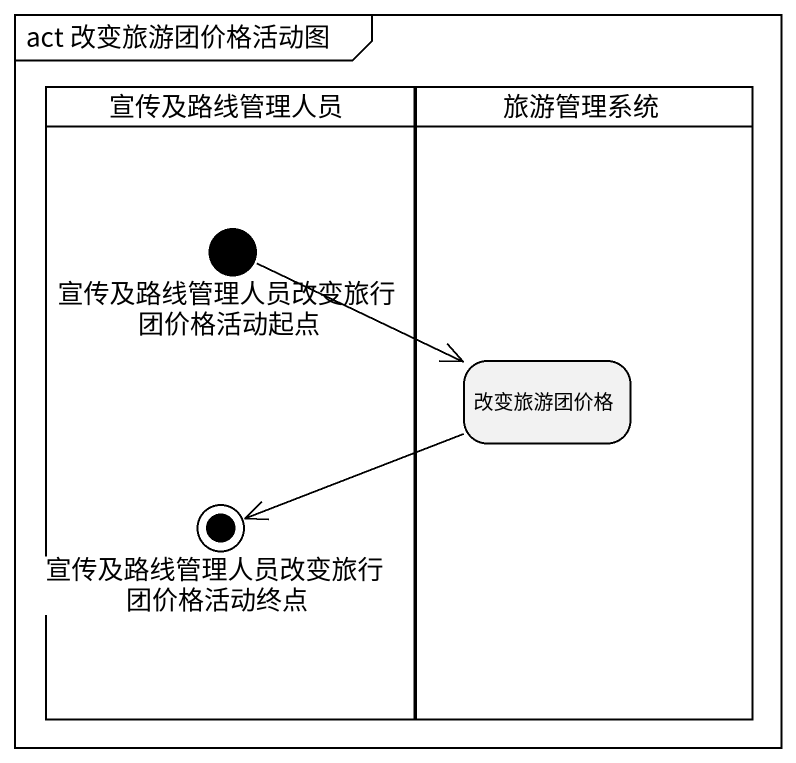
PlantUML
@startuml
mainframe act 改变旅游团价格活动图
hide empty description
state 宣传及路线管理人员 <<partition>> {
  state 宣传及路线管理人员改变旅行团价格活动起点 <<start>>
  state 宣传及路线管理人员改变旅行团价格活动终点 <<end>>
}
state 旅游管理系统 <<partition>> {
  state 改变旅游团价格
}
宣传及路线管理人员改变旅行团价格活动起点 -right-> 改变旅游团价格
改变旅游团价格 -left-> 宣传及路线管理人员改变旅行团价格活动终点
@enduml
